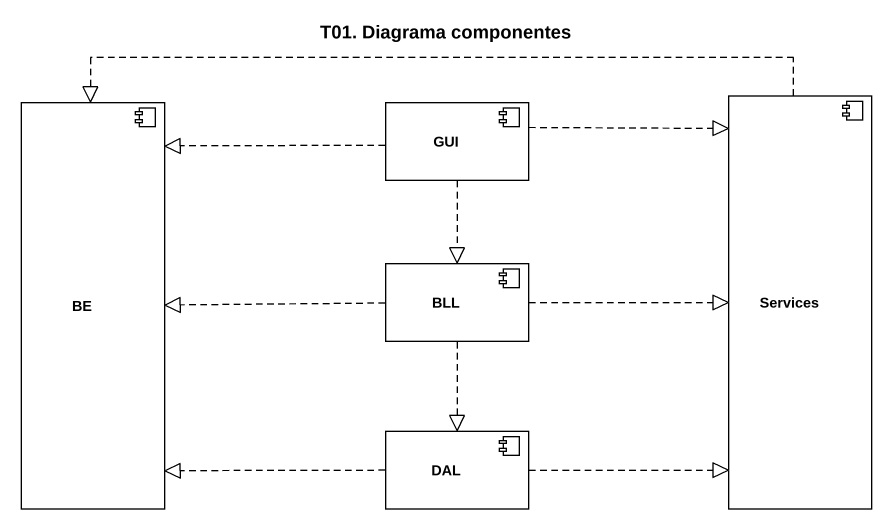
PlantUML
@startuml
title T01. Diagrama componentes
component BE
component GUI
component Services
component BLL
component DAL
GUI .left.|> BE
GUI .right.|> Services
GUI ..|> BLL
Services .left.|> BE
BLL .left.|> BE
BLL .right.|> Services
BLL ..|> DAL
DAL .left.|> BE
DAL .right.|> Services
@enduml
